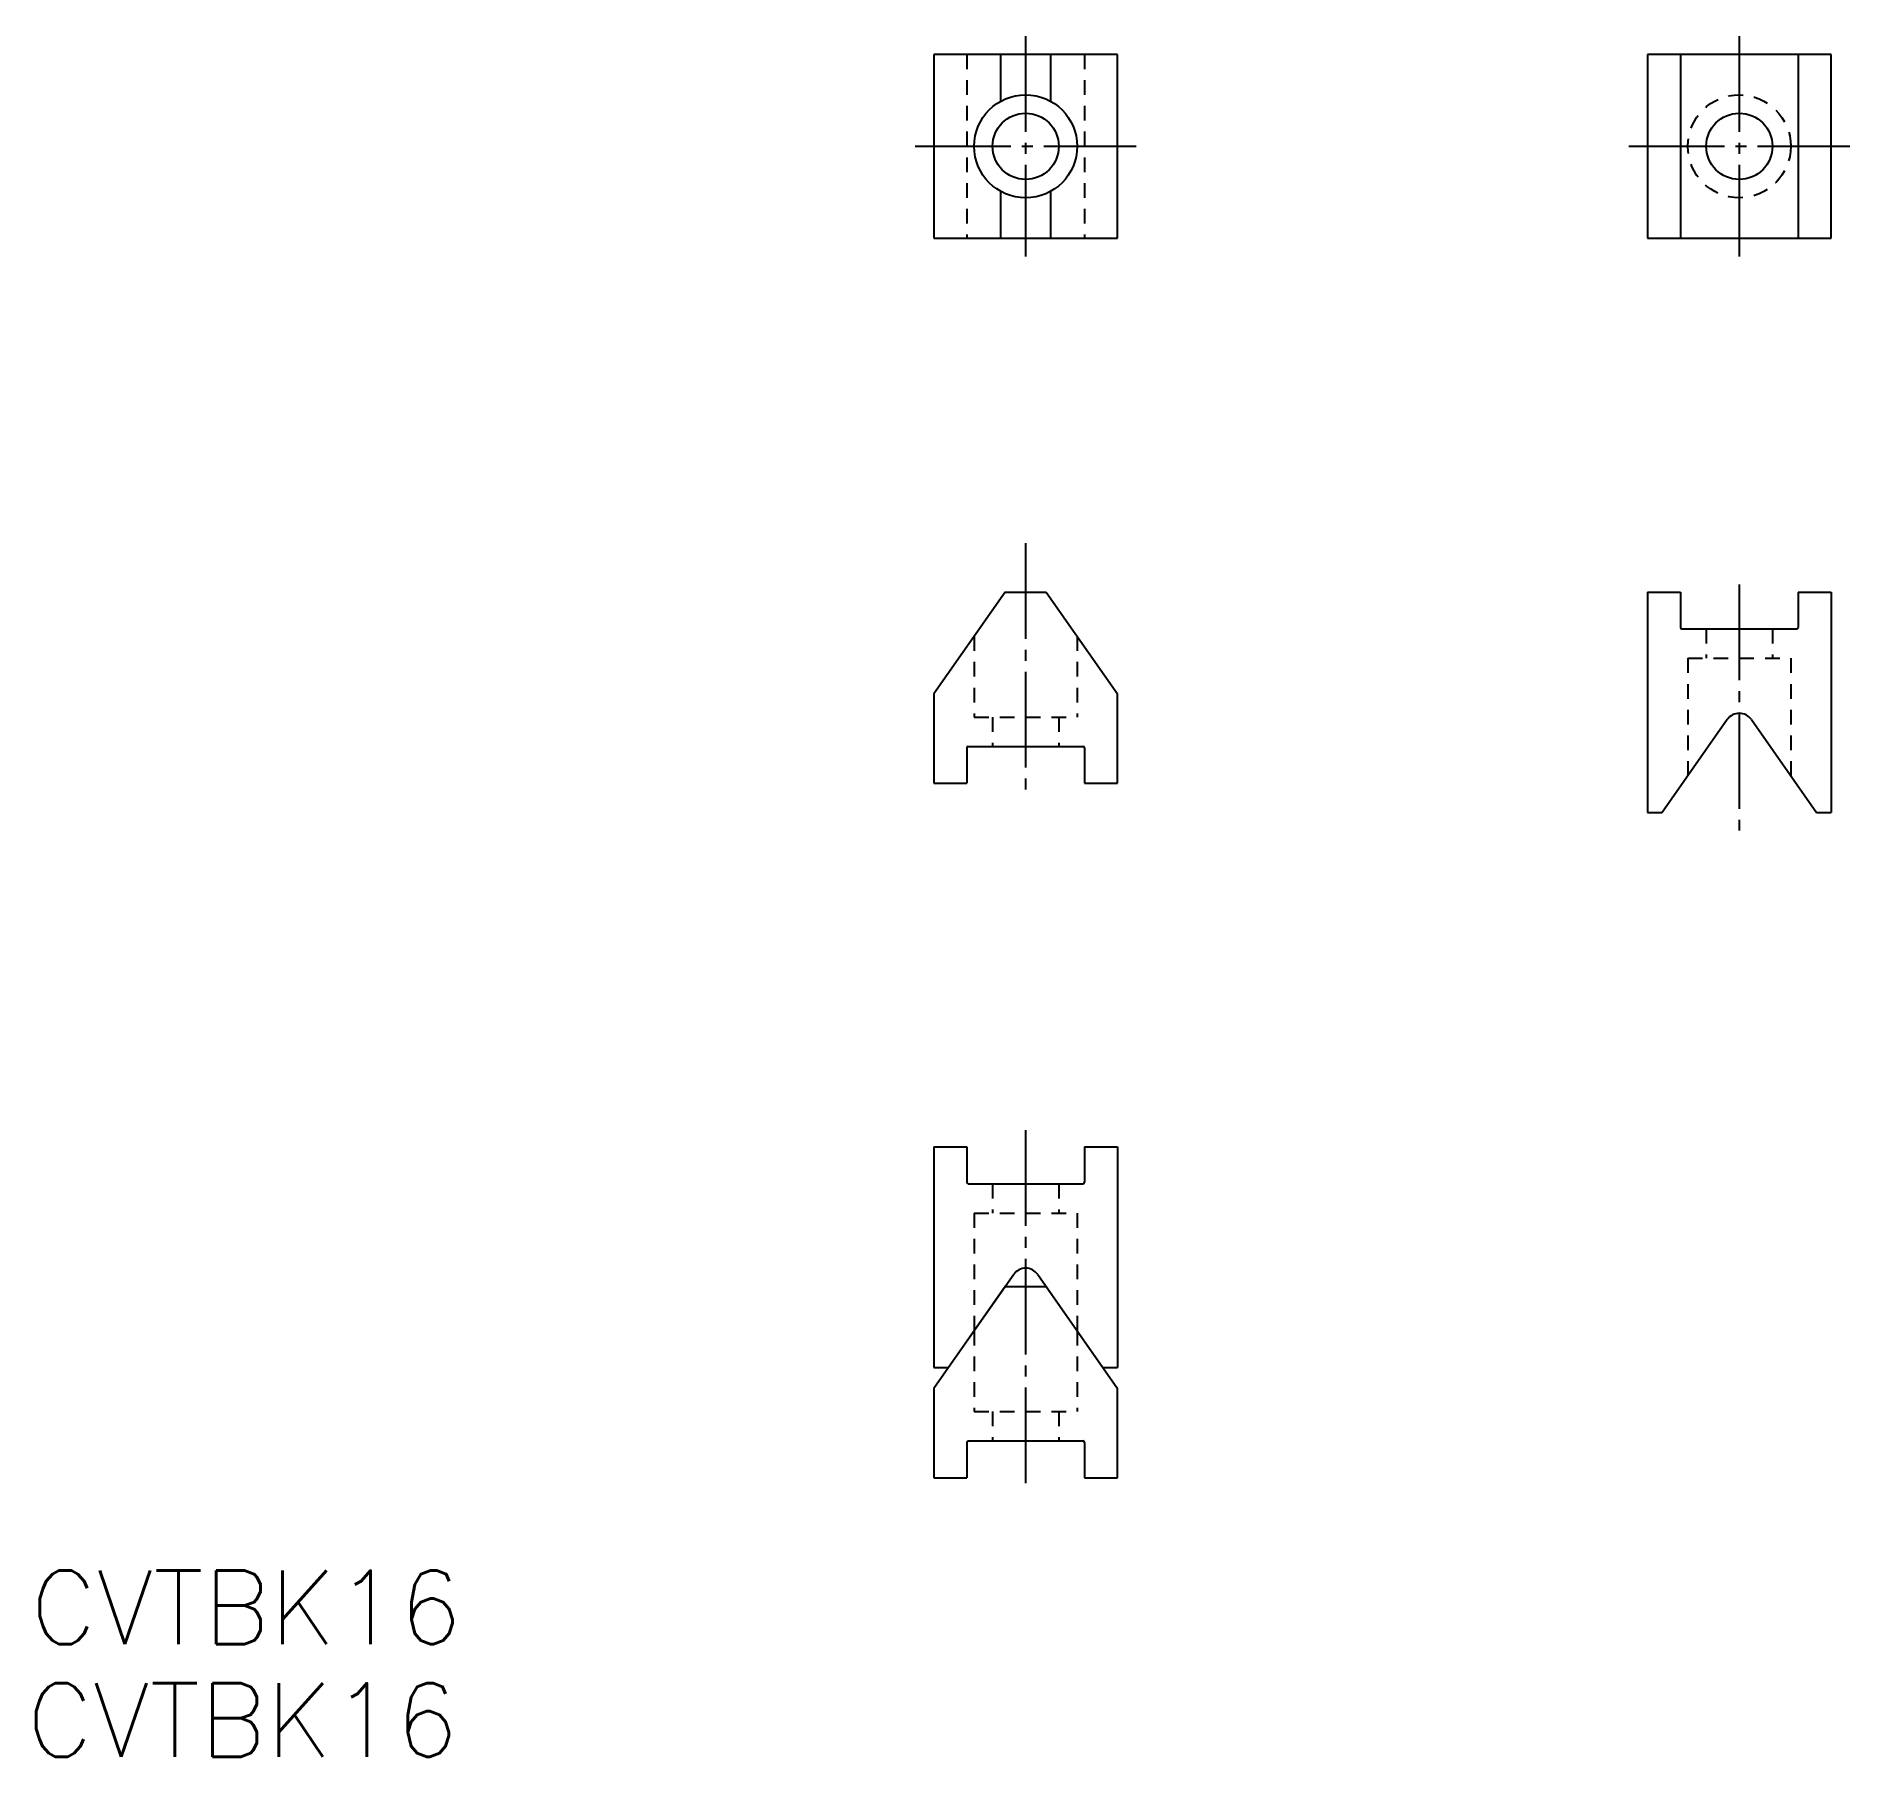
# Model space of a CAD drawing. Extents: x 160 to 407, y -502 to -268.
import ezdxf

# ---------------------------------------------------------------- set-up
doc = ezdxf.new("R2010")
doc.units = 0
doc.linetypes.add('CENTER', pattern=[17.5, 13, -1.5, 1.5, -1.5])
doc.linetypes.add('DASHED', pattern=[3.5, 2, -1.5])
doc.layers.get('0').update_dxf_attribs({"linetype": 'CONTINUOUS'})
doc.layers.add('CENTER', color=1, linetype='CENTER')
doc.styles.get("Standard").update_dxf_attribs({"font": 'txt.shx', "bigfont": '@extfont2.shx'})

msp = doc.modelspace()

# ---------------------------------------------------------------- linework, layer by layer
at = {"color": 7, "linetype": 'CONTINUOUS'}
for p, q in [((307.25, -270.12), (282.25, -270.12)), ((282.25, -270.12), (282.25, -295.12)), ((291.35, -270.12), (291.35, -276.5)), ((298.15, -270.12), (298.15, -276.5)), ((307.25, -295.12), (307.25, -270.12)), ((379.37, -270.12), (379.37, -295.12)), ((404.37, -270.12), (379.37, -270.12)), ((383.87, -270.12), (383.87, -295.12)), ((399.87, -270.12), (399.87, -295.12)), ((404.37, -295.12), (404.37, -270.12)), ((291.35, -288.74), (291.35, -295.12)), ((298.15, -288.74), (298.15, -295.12)), ((282.25, -295.12), (307.25, -295.12)), ((379.37, -295.12), (404.37, -295.12)), ((291.95, -343.27), (282.25, -357.12)), ((291.95, -343.27), (297.55, -343.27)), ((297.55, -343.27), (307.25, -357.12)), ((379.37, -343.27), (383.87, -343.27)), ((379.37, -343.27), (379.37, -373.27)), ((383.87, -343.27), (383.87, -348.07)), ((399.87, -343.27), (399.87, -348.07)), ((399.87, -343.27), (404.37, -343.27)), ((404.37, -343.27), (404.37, -373.27)), ((384.07, -348.27), (399.67, -348.27)), ((282.25, -357.12), (282.25, -369.27)), ((307.25, -369.27), (307.25, -357.12)), ((390.24, -360.61), (381.37, -373.27)), ((393.51, -360.61), (402.38, -373.27)), ((286.75, -364.47), (286.75, -369.27)), ((286.95, -364.27), (302.55, -364.27)), ((302.75, -364.47), (302.75, -369.27)), ((282.25, -369.27), (286.75, -369.27)), ((302.75, -369.27), (307.25, -369.27)), ((282.25, -418.75), (282.25, -448.75)), ((282.25, -418.75), (286.75, -418.75)), ((286.75, -418.75), (286.75, -423.55)), ((302.75, -418.75), (302.75, -423.55)), ((302.75, -418.75), (307.25, -418.75)), ((307.25, -418.75), (307.25, -448.75)), ((286.95, -423.75), (302.55, -423.75)), ((293.12, -436.09), (284.25, -448.75)), ((296.39, -436.09), (305.26, -448.75)), ((291.95, -437.75), (282.25, -451.61)), ((291.95, -437.75), (297.55, -437.75)), ((297.55, -437.75), (307.25, -451.61)), ((282.25, -448.75), (284.25, -448.75)), ((305.26, -448.75), (307.25, -448.75)), ((282.25, -451.61), (282.25, -463.75)), ((307.25, -463.75), (307.25, -451.61)), ((286.75, -458.95), (286.75, -463.75)), ((286.95, -458.75), (302.55, -458.75)), ((302.75, -458.95), (302.75, -463.75)), ((282.25, -463.75), (286.75, -463.75)), ((302.75, -463.75), (307.25, -463.75))]:
    msp.add_line(p, q, dxfattribs=at)
at = {"color": 3, "linetype": 'DASHED'}
for p, q in [((286.75, -270.12), (286.75, -295.12)), ((302.75, -270.12), (302.75, -295.12)), ((287.75, -349.27), (287.75, -360.27)), ((301.75, -349.27), (301.75, -360.27)), ((387.37, -348.27), (387.37, -352.27)), ((396.37, -348.27), (396.37, -352.27)), ((384.87, -352.27), (398.87, -352.27)), ((384.87, -352.27), (384.87, -368.27)), ((398.87, -352.27), (398.87, -368.27)), ((287.75, -360.27), (301.75, -360.27)), ((290.25, -360.27), (290.25, -364.27)), ((299.25, -360.27), (299.25, -364.27)), ((290.25, -423.75), (290.25, -427.75)), ((299.25, -423.75), (299.25, -427.75)), ((287.75, -427.75), (301.75, -427.75)), ((287.75, -427.75), (287.75, -443.75)), ((301.75, -427.75), (301.75, -443.75)), ((287.75, -443.75), (287.75, -454.75)), ((301.75, -443.75), (301.75, -454.75)), ((287.75, -454.75), (301.75, -454.75)), ((290.25, -454.75), (290.25, -458.75)), ((299.25, -454.75), (299.25, -458.75))]:
    msp.add_line(p, q, dxfattribs=at)
at = {"linetype": 'CONTINUOUS'}
for p, q in [((282.25, -276.37), (282.25, -276.37)), ((282.25, -282.62), (282.25, -282.62)), ((379.37, -373.27), (381.37, -373.27)), ((402.38, -373.27), (404.37, -373.27))]:
    msp.add_line(p, q, dxfattribs=at)
at = {"color": 7, "linetype": 'CONTINUOUS'}
for centre, radius in [((294.75, -282.62), 7), ((294.75, -282.62), 4.5), ((391.87, -282.62), 4.5)]:
    msp.add_circle(centre, radius, dxfattribs=at)
at = {"color": 3, "linetype": 'DASHED'}
msp.add_circle((391.87, -282.62), 7, dxfattribs=at)
at = {"color": 7, "linetype": 'CONTINUOUS'}
for centre, radius, start, end in [((384.07, -348.07), 0.2, 180, 270), ((399.67, -348.07), 0.2, 270, 0), ((391.87, -361.76), 2, 35, 145), ((286.95, -364.47), 0.2, 90, 180), ((302.55, -364.47), 0.2, 0, 90), ((286.95, -423.55), 0.2, 180, 270), ((302.55, -423.55), 0.2, 270, 0), ((294.75, -437.24), 2, 35, 145), ((286.95, -458.95), 0.2, 90, 180), ((302.55, -458.95), 0.2, 360, 90)]:
    msp.add_arc(centre, radius, start, end, dxfattribs=at)
at = {"layer": 'CENTER', "linetype": 'CENTER'}
for p, q in [((294.75, -267.65), (294.75, -297.59)), ((391.87, -267.65), (391.87, -297.59)), ((279.73, -282.62), (309.78, -282.62)), ((376.85, -282.62), (406.9, -282.62)), ((294.75, -336.61), (294.75, -370.77)), ((391.87, -342.23), (391.87, -375.72)), ((294.75, -416.49), (294.75, -465.68))]:
    msp.add_line(p, q, dxfattribs=at)

# ---------------------------------------------------------------- texts
for p in [(159.32, -486.39), (158.82, -501.71)]:
    msp.add_text('CVTBK16', height=10).set_placement(p)

doc.saveas('drawing.dxf')
